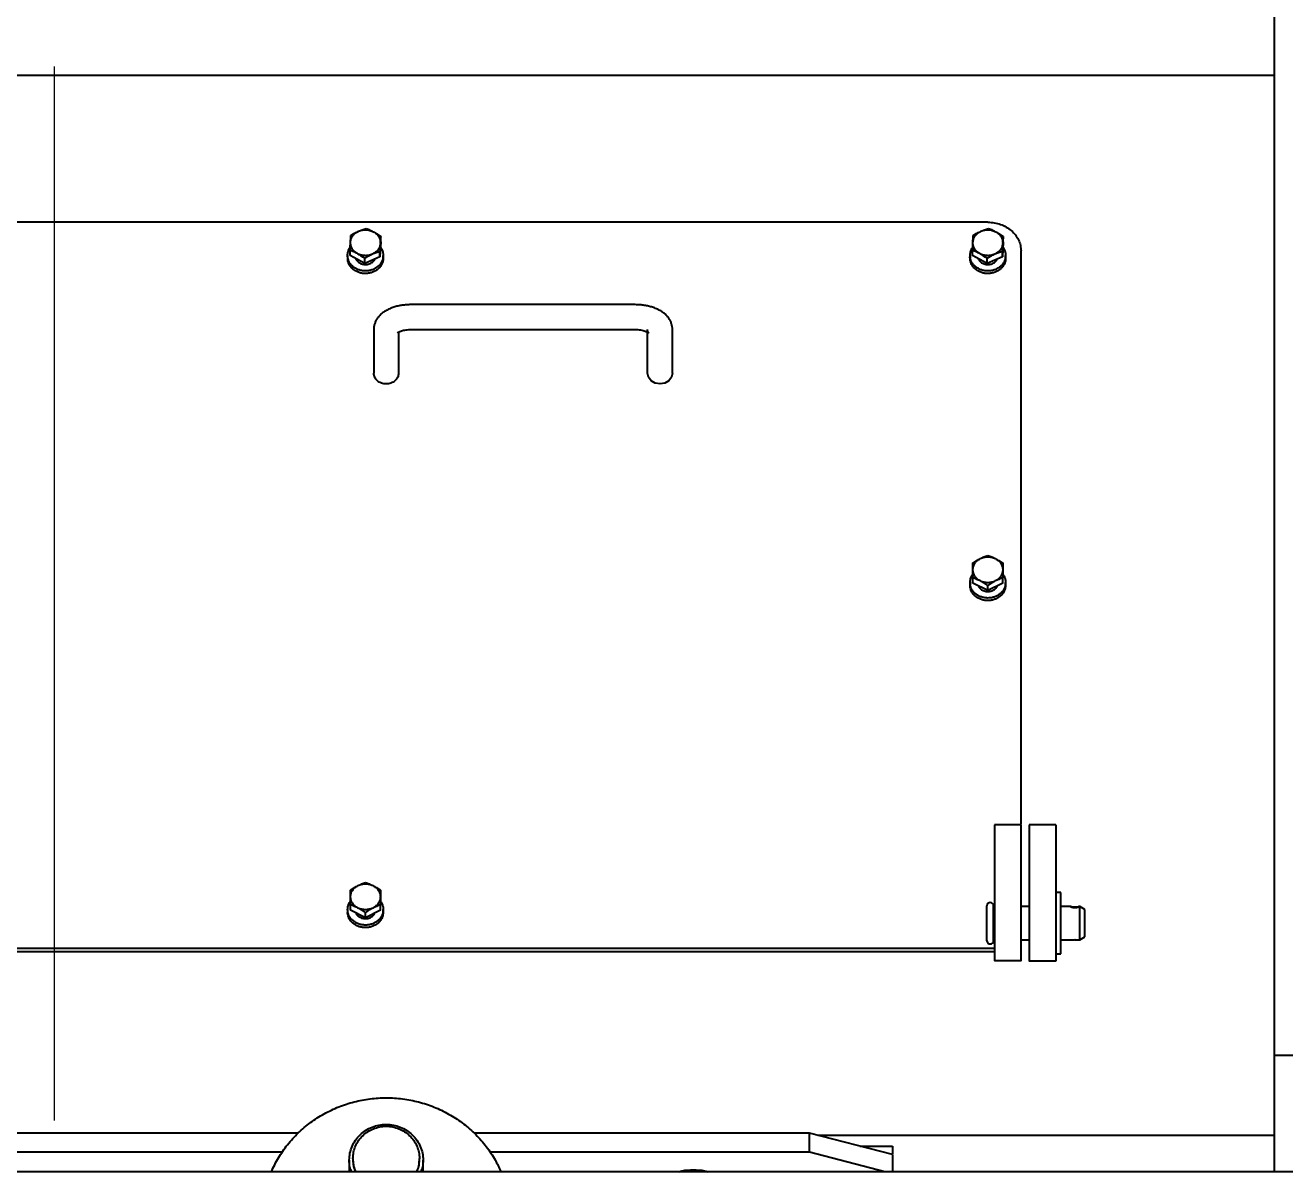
# Model space of a CAD drawing. Header units: millimetres. Extents: x 1293 to 41893, y 1011 to 26911.
# Drawn here: x 24509 to 25014, y 7086 to 7546 of the extents above; entities that cross this region are included whole.
import ezdxf

# ---------------------------------------------------------------- set-up
doc = ezdxf.new("R2010")
doc.units = ezdxf.units.MM
doc.header["$LTSCALE"] = 50
doc.linetypes.add('CENTERX2', pattern=[20.32, 12.7, -2.54, 2.54, -2.54])
doc.layers.add('CAPA_1', color=7, linetype='Continuous')
doc.layers.add('MAQUINAS', color=11, linetype='Continuous')
doc.styles.add('SLDTEXTSTYLE0', font='TXT', dxfattribs={"width": 0.75})
doc.dimstyles.new('SLDDIMSTYLE0', dxfattribs={"dimtxt": 100, "dimasz": 100, "dimexe": 0, "dimexo": 0.0625, "dimgap": 25, "dimtad": 2, "dimdec": 0, "dimlfac": 1.5, "dimrnd": 1e-09, "dimzin": 12, "dimdsep": 46, "dimtxsty": 'SLDTEXTSTYLE0', "dimsah": 1, "dimcen": 0.09, "dimadec": 0, "dimazin": 3, "dimtfac": 1, "dimtdec": 0, "dimtofl": 0, "dimtmove": 0, "dimatfit": 3, "dimfxl": 1, "dimfrac": 2, "dimtolj": 1, "dimtzin": 12, "dimarcsym": 0})

# ---------------------------------------------------------------- blocks, each defined once
blk = doc.blocks.new('_D_28')
at = {"layer": 'CAPA_1', "transparency": 16777216}
for p, q in [((23097.89, 7144.96), (23097.89, 9212.28)), ((25942.46, 7144.96), (25942.46, 9212.28)), ((25942.46, 9162.28), (23097.89, 9162.28))]:
    blk.add_line(p, q, dxfattribs=at)
for points in [[(23097.89, 9162.28), (23197.89, 9146.89), (23197.89, 9177.66)], [(25942.46, 9162.28), (25842.46, 9177.66), (25842.46, 9146.89)]]:
    blk.add_solid(points, dxfattribs=at)
at = {"layer": 'CAPA_1', "transparency": 16777216, "insert": (24372.4, 9291.18), "char_height": 100, "attachment_point": 1, "style": 'SLDTEXTSTYLE0'}
blk.add_mtext('4267', dxfattribs=at)

msp = doc.modelspace()

# ---------------------------------------------------------------- linework, layer by layer
at = {"color": 7, "linetype": 'Continuous', "lineweight": 25}
msp.add_line((25269.3106964, 7085.7262403), (23771.0440298, 7085.7262403), dxfattribs=at)
at = {"layer": 'CAPA_1', "linetype": 'CENTERX2', "lineweight": 18, "ltscale": 0.666667}
msp.add_line((24520.1760298, 8884.2682552), (24520.1760298, 4783.8029069), dxfattribs=at)
at = {"layer": 'MAQUINAS', "linetype": 'Continuous', "lineweight": 25}
for p, q in [((25010.1760298, 7525.9854489), (24030.1760298, 7525.9854489)), ((25010.1760298, 7497.6202402), (25010.1760298, 7085.7262403)), ((24895.1760298, 7467.1085467), (24145.1760298, 7467.1085467)), ((24651.3197104, 7459.2414924), (24651.0212058, 7453.247064)), ((24651.3197104, 7459.2414924), (24651.3197104, 7461.3602099)), ((24901.3222419, 7459.2372824), (24901.0182616, 7453.2430604)), ((24901.3222419, 7459.2372824), (24901.3222419, 7461.3559999)), ((24638.0193631, 7453.7081233), (24638.0193631, 7452.6747957)), ((24639.0323491, 7453.6948209), (24639.0323491, 7455.8135383)), ((24644.8775252, 7450.4737283), (24639.0323491, 7453.6948209)), ((24651.0212058, 7453.247064), (24644.8775252, 7450.4737283)), ((24651.0212058, 7453.247064), (24651.0212058, 7455.3657815)), ((24652.3326964, 7452.6747957), (24652.3326964, 7453.7081233)), ((24888.0193631, 7453.7081233), (24888.0193631, 7452.6747957)), ((24889.0298177, 7453.6990308), (24889.0298177, 7455.8177483)), ((24894.8720495, 7450.4739347), (24889.0298177, 7453.6990308)), ((24901.0182616, 7453.2430604), (24894.8720495, 7450.4739347)), ((24901.0182616, 7453.2430604), (24901.0182616, 7455.3617779)), ((24902.3326964, 7452.6747957), (24902.3326964, 7453.7081233)), ((24908.5093631, 7225.3013489), (24908.5093631, 7455.5615413)), ((24644.8775252, 7450.4737283), (24644.8775252, 7452.5924457)), ((24894.8720495, 7450.4739347), (24894.8720495, 7452.5926521)), ((24753.5093631, 7433.9867684), (24663.5093631, 7433.9867684)), ((24648.5093631, 7423.9867684), (24648.5093631, 7406.4867684)), ((24658.5093631, 7422.9572777), (24658.5093631, 7406.4867684)), ((24663.5093631, 7423.9867684), (24753.5093631, 7423.9867684)), ((24758.5093631, 7406.4867684), (24758.5093631, 7422.9582237)), ((24768.5093631, 7406.4867684), (24768.5093631, 7423.9867684)), ((24888.0193631, 7322.360937), (24888.0193631, 7321.3276094)), ((24889.1760298, 7322.1209704), (24889.1760298, 7324.2396879)), ((24895.1760298, 7319.1209704), (24889.1760298, 7322.1209704)), ((24901.1760298, 7322.1209704), (24895.1760298, 7319.1209704)), ((24895.1760298, 7319.1209704), (24895.1760298, 7321.2396879)), ((24901.1760298, 7322.1209704), (24901.1760298, 7324.2396879)), ((24902.3326964, 7321.3276094), (24902.3326964, 7322.360937)), ((24897.8426964, 7225.0680156), (24897.8426964, 7198.5200343)), ((24908.5093631, 7225.0680156), (24897.8426964, 7225.0680156)), ((24908.5093631, 7198.5200343), (24908.5093631, 7225.0680156)), ((24911.8426964, 7225.0680156), (24911.8426964, 7198.6406715)), ((24922.5093631, 7225.0680156), (24911.8426964, 7225.0680156)), ((24922.5093631, 7225.0680156), (24922.5093631, 7198.6406715)), ((24924.5093631, 7197.8799941), (24922.5093631, 7197.8799941)), ((24924.5093631, 7173.2133274), (24924.5093631, 7197.8799941)), ((24638.0193631, 7191.0137508), (24638.0193631, 7189.9804232)), ((24639.1760298, 7190.7737841), (24639.1760298, 7192.8925016)), ((24645.1760298, 7187.7737841), (24639.1760298, 7190.7737841)), ((24651.1760298, 7190.7737841), (24645.1760298, 7187.7737841)), ((24645.1760298, 7187.7737841), (24645.1760298, 7189.8925016)), ((24651.1760298, 7190.7737841), (24651.1760298, 7192.8925016)), ((24652.3326964, 7189.9804232), (24652.3326964, 7191.0137508)), ((24894.8426964, 7178.5466607), (24894.8426964, 7192.5466607)), ((24897.5093631, 7178.5466607), (24897.5093631, 7192.5466607)), ((24911.8426964, 7192.2133274), (24908.5093631, 7192.2133274)), ((24928.6591231, 7192.2133274), (24924.5093631, 7192.2133274)), ((24932.1760298, 7192.2133274), (24931.6929365, 7192.2133274)), ((24934.1760298, 7191.0586269), (24932.1760298, 7192.2133274)), ((24932.1760298, 7178.8799941), (24932.1760298, 7192.2133274)), ((24934.1760298, 7180.0346946), (24934.1760298, 7191.0586269)), ((24932.1760298, 7178.8799941), (24934.1760298, 7180.0346946)), ((24142.5093631, 7175.5466607), (24897.8426964, 7175.5466607)), ((24908.5093631, 7178.8799941), (24911.8426964, 7178.8799941)), ((24924.5093631, 7178.8799941), (24928.6591231, 7178.8799941)), ((24931.6929365, 7178.8799941), (24932.1760298, 7178.8799941)), ((24142.5093631, 7174.2133274), (24897.8426964, 7174.2133274)), ((24897.8426964, 7170.5466607), (24908.5093631, 7170.5466607)), ((24911.8426964, 7170.4269995), (24922.5093631, 7170.4269995)), ((24922.5093631, 7173.2133274), (24924.5093631, 7173.2133274)), ((25010.1760298, 7132.5102403), (25020.8426964, 7132.5102403)), ((24618.2346715, 7101.2956496), (24422.1556829, 7101.2956496)), ((24823.5093631, 7101.2956496), (24688.7748686, 7101.2956496)), ((24823.5093631, 7093.5682431), (24823.5093631, 7101.2956496)), ((24856.8426964, 7092.6683481), (24823.5093631, 7101.2956496)), ((24826.8332649, 7100.4353606), (25010.1760298, 7100.4353606)), ((24611.7703688, 7093.5682431), (24428.5601062, 7093.5682431)), ((24823.5093631, 7093.5682431), (24695.2294882, 7093.5682431)), ((24853.8085354, 7085.7262403), (24823.5093631, 7093.5682431)), ((24843.7008208, 7096.0697158), (24856.8426964, 7096.0697158)), ((24856.8426964, 7096.0697158), (24856.8426964, 7092.9016815)), ((24638.6760298, 7090.4270287), (24638.6760298, 7085.7262403)), ((24640.1760298, 7091.1172128), (24640.1760298, 7090.4270287)), ((24666.8426964, 7090.4270287), (24666.8426964, 7091.1172128)), ((24668.3426964, 7085.7262403), (24668.3426964, 7090.4270287)), ((24856.8426964, 7092.6683481), (24856.8426964, 7085.7262403)), ((24607.4113914, 7085.7262403), (24607.6733611, 7086.4291408))]:
    msp.add_line(p, q, dxfattribs=at)
at = {"layer": 'MAQUINAS', "linetype": 'Continuous', "lineweight": 25, "flags": 128}
msp.add_lwpolyline([(24768.5093631, 7406.4867684), (24768.1287608, 7404.8297006), (24767.044897, 7403.4249062), (24765.4227803, 7402.4862527), (24763.5093631, 7402.1566414), (24761.5959459, 7402.4862527), (24759.9738292, 7403.4249062), (24758.8899654, 7404.8297006), (24758.5093631, 7406.4867684)], dxfattribs=at)
at = {"layer": 'MAQUINAS', "linetype": 'Continuous', "lineweight": 25}
for centre, radius, start, end in [((24896.1760298, 7192.5466607), 1.3333333, 0, 180), ((24897.8426964, 7192.5466607), 0.3333333, 180, 270), ((24896.1760298, 7178.5466607), 1.3333333, 180, 0), ((24897.8426964, 7178.5466607), 0.3333333, 90, 180)]:
    msp.add_arc(centre, radius, start, end, dxfattribs=at)
for points in [[(25010.1760298, 7620.848392), (25010.1760298, 7618.3579913), (25010.1760298, 7613.3771897), (25010.1760298, 7605.2074931), (25010.1760298, 7596.5462417), (25010.1760298, 7587.3590808), (25010.1760298, 7577.677602), (25010.1760298, 7567.516914), (25010.1760298, 7556.8979096), (25010.1760298, 7545.8404072), (25010.1760298, 7534.3680874), (25010.1760298, 7522.4953656), (25010.1760298, 7510.2747125), (25010.1760298, 7501.8383976), (25010.1760298, 7497.6202402)], [(24639.1816014, 7459.0787017), (24639.2437333, 7459.5305486), (24639.367997, 7460.4342424), (24640.0629979, 7461.6724543), (24641.0637642, 7462.7421684), (24641.9563841, 7463.2224453), (24642.402694, 7463.4625838)], [(24642.402694, 7463.4625838), (24642.8856068, 7463.6419083), (24643.8514325, 7464.0005574), (24645.4371448, 7464.0984127), (24647.0072421, 7463.882695), (24647.9338289, 7463.4533686), (24648.3971224, 7463.2387053)], [(24648.3971224, 7463.2387053), (24648.8179033, 7462.966183), (24649.6594652, 7462.4211383), (24650.5501767, 7461.2807817), (24651.1195076, 7459.9953499), (24651.1534746, 7459.0857465), (24651.1704581, 7458.6309449)], [(24889.1818078, 7459.0828085), (24889.2443524, 7459.5346127), (24889.3694416, 7460.438221), (24890.0655733, 7461.6759564), (24891.0673165, 7462.7449845), (24891.9603748, 7463.2246497), (24892.406904, 7463.4644824)], [(24892.406904, 7463.4644824), (24892.8899805, 7463.643476), (24893.8561334, 7464.0014633), (24895.4419346, 7464.0982322), (24897.0118344, 7463.8814388), (24897.9380288, 7463.4514777), (24898.4011259, 7463.2364972)], [(24895.1760298, 7467.1085467), (24896.0486898, 7467.0655721), (24897.7940098, 7466.9796228), (24900.3113352, 7466.2930074), (24902.6315024, 7465.2258472), (24904.6644524, 7463.7787564), (24906.3354089, 7462.01817), (24907.5676594, 7460.0088463), (24908.3604946, 7457.8287786), (24908.4597403, 7456.3172871), (24908.5093631, 7455.5615413)], [(24898.4011259, 7463.2364972), (24898.8216578, 7462.9636866), (24899.6627216, 7462.4180655), (24900.5523911, 7461.2770991), (24901.1205476, 7459.9912776), (24901.1536837, 7459.0816513), (24901.1702517, 7458.6268381)], [(24641.9549372, 7454.4709412), (24641.5341562, 7454.7434636), (24640.6925943, 7455.2885083), (24639.8018829, 7456.4288649), (24639.2325519, 7457.7142967), (24639.1985849, 7458.6239), (24639.1816014, 7459.0787017)], [(24651.1704581, 7458.6309449), (24651.1083262, 7458.179098), (24650.9840625, 7457.2754042), (24650.2890616, 7456.0371923), (24649.2882953, 7454.9674782), (24648.3956755, 7454.4872013), (24647.9493655, 7454.2470628)], [(24891.9509336, 7454.4731494), (24891.5304017, 7454.74596), (24890.6893379, 7455.2915811), (24889.7996685, 7456.4325475), (24889.2315119, 7457.718369), (24889.1983758, 7458.6279953), (24889.1818078, 7459.0828085)], [(24901.1702517, 7458.6268381), (24901.1077071, 7458.1750339), (24900.9826179, 7457.2714255), (24900.2864862, 7456.0336902), (24899.284743, 7454.9646621), (24898.3916847, 7454.4849968), (24897.9451556, 7454.2451642)], [(24647.9493655, 7454.2470628), (24647.4664527, 7454.0677383), (24646.500627, 7453.7090892), (24644.9149147, 7453.6112339), (24643.3448174, 7453.8269516), (24642.4182306, 7454.256278), (24641.9549372, 7454.4709412)], [(24897.9451556, 7454.2451642), (24897.4620791, 7454.0661706), (24896.4959261, 7453.7081833), (24894.9101249, 7453.6114144), (24893.3402252, 7453.8282077), (24892.4140308, 7454.2581689), (24891.9509336, 7454.4731494)], [(24658.5093631, 7406.4867684), (24658.4342052, 7405.9200324), (24658.2838895, 7404.7865603), (24657.1276434, 7403.3451935), (24655.4749188, 7402.382103), (24653.5093631, 7402.0439106), (24651.5438074, 7402.382103), (24649.8910828, 7403.3451935), (24648.7348367, 7404.7865603), (24648.584521, 7405.9200324), (24648.5093631, 7406.4867684)], [(24889.1760298, 7327.507637), (24889.2156242, 7327.9613827), (24889.2948131, 7328.868874), (24889.9275666, 7330.1318686), (24890.8741845, 7331.2379311), (24891.7420814, 7331.7510684), (24892.1760298, 7332.007637)], [(24892.1760298, 7332.007637), (24892.6495726, 7332.204814), (24893.5966584, 7332.599168), (24895.1760298, 7332.7561002), (24896.7554012, 7332.599168), (24897.7024869, 7332.204814), (24898.1760298, 7332.007637)], [(24898.1760298, 7332.007637), (24898.6099782, 7331.7510684), (24899.477875, 7331.2379311), (24900.4244929, 7330.1318686), (24901.0572464, 7328.868874), (24901.1364353, 7327.9613827), (24901.1760298, 7327.507637)], [(24892.1760298, 7323.007637), (24891.7420814, 7323.2642057), (24890.8741845, 7323.777343), (24889.9275666, 7324.8834055), (24889.2948131, 7326.1464001), (24889.2156242, 7327.0538914), (24889.1760298, 7327.507637)], [(24901.1760298, 7327.507637), (24901.1364353, 7327.0538914), (24901.0572464, 7326.1464001), (24900.4244929, 7324.8834055), (24899.477875, 7323.777343), (24898.6099782, 7323.2642057), (24898.1760298, 7323.007637)], [(24898.1760298, 7323.007637), (24897.7024869, 7322.8104601), (24896.7554012, 7322.4161061), (24895.1760298, 7322.2591739), (24893.5966584, 7322.4161061), (24892.6495726, 7322.8104601), (24892.1760298, 7323.007637)], [(24639.1760298, 7196.1604508), (24639.2156242, 7196.6141964), (24639.2948131, 7197.5216877), (24639.9275666, 7198.7846824), (24640.8741845, 7199.8907448), (24641.7420814, 7200.4038822), (24642.1760298, 7200.6604508)], [(24642.1760298, 7200.6604508), (24642.6495726, 7200.8576278), (24643.5966584, 7201.2519818), (24645.1760298, 7201.408914), (24646.7554012, 7201.2519818), (24647.7024869, 7200.8576278), (24648.1760298, 7200.6604508)], [(24648.1760298, 7200.6604508), (24648.6099782, 7200.4038822), (24649.477875, 7199.8907448), (24650.4244929, 7198.7846824), (24651.0572464, 7197.5216877), (24651.1364353, 7196.6141964), (24651.1760298, 7196.1604508)], [(24642.1760298, 7191.6604508), (24641.7420814, 7191.9170195), (24640.8741845, 7192.4301568), (24639.9275666, 7193.5362192), (24639.2948131, 7194.7992139), (24639.2156242, 7195.7067052), (24639.1760298, 7196.1604508)], [(24651.1760298, 7196.1604508), (24651.1364353, 7195.7067052), (24651.0572464, 7194.7992139), (24650.4244929, 7193.5362192), (24649.477875, 7192.4301568), (24648.6099782, 7191.9170195), (24648.1760298, 7191.6604508)], [(24648.1760298, 7191.6604508), (24647.7024869, 7191.4632738), (24646.7554012, 7191.0689199), (24645.1760298, 7190.9119876), (24643.5966584, 7191.0689199), (24642.6495726, 7191.4632738), (24642.1760298, 7191.6604508)]]:
    msp.add_open_spline(points, degree=3, dxfattribs=at)
for points, knots in [([(24639.3308537, 7461.8079667), (24639.8585067, 7462.1248997), (24640.8660799, 7462.7300951), (24641.9069257, 7463.226256), (24642.402694, 7463.4625838)], [0, 0, 0, 0, 0.52368707497, 1, 1, 1, 1]), ([(24642.402694, 7463.4625838), (24642.8984623, 7463.6738482), (24643.9393081, 7464.1173895), (24644.9468813, 7464.4218568), (24645.4745343, 7464.5813024)], [0, 0, 0, 0, 0.476312925, 1, 1, 1, 1]), ([(24645.4745343, 7464.5813024), (24645.9765502, 7464.383401), (24646.9351681, 7464.0055009), (24647.9254421, 7463.4861018), (24648.3971224, 7463.2387053)], [0, 0, 0, 0, 0.523687075, 1, 1, 1, 1]), ([(24648.3971224, 7463.2387053), (24648.8688027, 7462.9662455), (24649.8590766, 7462.3942269), (24650.8176946, 7461.7155987), (24651.3197104, 7461.3602099)], [0, 0, 0, 0, 0.476312925, 1, 1, 1, 1]), ([(24889.3337979, 7461.8119703), (24889.8616684, 7462.1285417), (24890.8696567, 7462.7330467), (24891.9109314, 7463.2284943), (24892.406904, 7463.4644824)], [0, 0, 0, 0, 0.523687075, 1, 1, 1, 1]), ([(24892.406904, 7463.4644824), (24892.9028766, 7463.6754071), (24893.9441512, 7464.1182352), (24894.9521396, 7464.422012), (24895.48001, 7464.5810961)], [0, 0, 0, 0, 0.476312925, 1, 1, 1, 1]), ([(24895.48001, 7464.5810961), (24895.981773, 7464.3828508), (24896.9399081, 7464.0042941), (24897.9296832, 7463.4842167), (24898.4011259, 7463.2364972)], [0, 0, 0, 0, 0.523687075, 1, 1, 1, 1]), ([(24898.4011259, 7463.2364972), (24898.8725686, 7462.9637143), (24899.8623438, 7462.3910174), (24900.8204789, 7461.7117326), (24901.3222419, 7461.3559999)], [0, 0, 0, 0, 0.47631292503, 1, 1, 1, 1]), ([(24639.0323491, 7455.8135383), (24639.0579863, 7456.4071165), (24639.1069416, 7457.5405761), (24639.1575134, 7458.5824457), (24639.1816014, 7459.0787017)], [0, 0, 0, 0, 0.523687075, 1, 1, 1, 1]), ([(24639.1816014, 7459.0787017), (24639.2056894, 7459.5498943), (24639.2562613, 7460.5391445), (24639.3052165, 7461.371876), (24639.3308537, 7461.8079667)], [0, 0, 0, 0, 0.476312925, 1, 1, 1, 1]), ([(24651.1704581, 7458.6309449), (24651.1463701, 7458.1346889), (24651.0957983, 7457.0928192), (24651.046843, 7455.9593596), (24651.0212058, 7455.3657815)], [0, 0, 0, 0, 0.47631292503, 1, 1, 1, 1]), ([(24651.3197104, 7461.3602099), (24651.2940732, 7460.9241191), (24651.245118, 7460.0913876), (24651.1945461, 7459.1021375), (24651.1704581, 7458.6309449)], [0, 0, 0, 0, 0.523687075, 1, 1, 1, 1]), ([(24889.0298177, 7455.8177483), (24889.0559252, 7456.4113087), (24889.1057784, 7457.5447345), (24889.1572779, 7458.5865692), (24889.1818078, 7459.0828085)], [0, 0, 0, 0, 0.523687075, 1, 1, 1, 1]), ([(24889.1818078, 7459.0828085), (24889.2063377, 7459.5539844), (24889.2578372, 7460.5431996), (24889.3076904, 7461.3758973), (24889.3337979, 7461.8119703)], [0, 0, 0, 0, 0.476312925, 1, 1, 1, 1]), ([(24901.1702517, 7458.6268381), (24901.1457218, 7458.1305988), (24901.0942223, 7457.0887641), (24901.0443691, 7455.9553383), (24901.0182616, 7455.3617779)], [0, 0, 0, 0, 0.476312925, 1, 1, 1, 1]), ([(24901.3222419, 7461.3559999), (24901.2961344, 7460.9199269), (24901.2462811, 7460.0872292), (24901.1947816, 7459.0980141), (24901.1702517, 7458.6268381)], [0, 0, 0, 0, 0.523687075, 1, 1, 1, 1]), ([(24651.2089787, 7457.0178307), (24651.41337, 7456.7163026), (24651.8524004, 7456.0686231), (24652.2282934, 7454.9545073), (24652.3785369, 7453.7553474), (24652.2525342, 7452.551265), (24651.8625383, 7451.3914438), (24651.2211699, 7450.3183421), (24650.3530398, 7449.3725204), (24649.2905844, 7448.5893989), (24648.0737169, 7447.9983889), (24646.7480962, 7447.6216657), (24645.363476, 7447.4733692), (24643.9718205, 7447.5590648), (24642.6253601, 7447.875536), (24641.3746246, 7448.4109072), (24640.2665659, 7449.145079), (24639.3427271, 7450.0505233), (24638.6379393, 7451.0931633), (24638.1780597, 7452.2342237), (24637.9825629, 7453.4295538), (24638.050519, 7454.6392435), (24638.4102303, 7455.7994146), (24638.7701428, 7456.5814906), (24639.064182, 7456.9235832), (24639.082182, 7456.9445248)], [0, 0, 0, 0, 0.0397098875, 0.085296435, 0.1308829825, 0.17646953, 0.2220560776, 0.2676426251, 0.3132291726, 0.3588157201, 0.4044022676, 0.4499888152, 0.4955753627, 0.5411619102, 0.5867484577, 0.6323350052, 0.6779215527, 0.7235081003, 0.7690946478, 0.8146811953, 0.8602677428, 0.9058542903, 0.9514408379, 0.9970273854, 1, 1, 1, 1]), ([(24652.1956735, 7453.7264208), (24652.2454921, 7453.4973576), (24652.3810418, 7452.8741082), (24652.3041634, 7451.8309273), (24651.9921545, 7450.656552), (24651.4123018, 7449.5562001), (24650.6016143, 7448.5733559), (24649.5864332, 7447.744321), (24648.4059543, 7447.1003674), (24647.1041898, 7446.6656216), (24645.7300738, 7446.4564116), (24644.3351645, 7446.4805861), (24642.9717957, 7446.7372389), (24641.6912282, 7447.216737), (24640.5411766, 7447.9010844), (24639.5661004, 7448.7645957), (24638.7977579, 7449.7748652), (24638.2830407, 7450.8939642), (24638.0262048, 7451.8792314), (24638.0463601, 7452.4774141), (24638.0530093, 7452.6747523)], [0, 0, 0, 0, 0.0340356144, 0.0926062222, 0.1511768299, 0.2097474377, 0.2683180454, 0.3268886532, 0.3854592609, 0.4440298687, 0.5026004764, 0.5611710841, 0.6197416919, 0.6783122996, 0.7368829074, 0.7954535151, 0.8540241229, 0.9125947306, 0.9711653384, 1, 1, 1, 1]), ([(24641.9549372, 7454.4709412), (24641.4832569, 7454.7183377), (24640.4929829, 7455.2377368), (24639.534365, 7455.6156369), (24639.0323491, 7455.8135383)], [0, 0, 0, 0, 0.476312925, 1, 1, 1, 1]), ([(24644.8775252, 7452.5924457), (24644.3755094, 7452.9478346), (24643.4168914, 7453.6264628), (24642.4266175, 7454.1984814), (24641.9549372, 7454.4709412)], [0, 0, 0, 0, 0.523687075, 1, 1, 1, 1]), ([(24647.9493655, 7454.2470628), (24647.4535972, 7454.010735), (24646.4127514, 7453.5145742), (24645.4051782, 7452.9093788), (24644.8775252, 7452.5924457)], [0, 0, 0, 0, 0.47631292503, 1, 1, 1, 1]), ([(24651.0212058, 7455.3657815), (24650.4935528, 7455.2063359), (24649.4859796, 7454.9018686), (24648.4451338, 7454.4583273), (24647.9493655, 7454.2470628)], [0, 0, 0, 0, 0.523687075, 1, 1, 1, 1]), ([(24902.3267662, 7452.6752489), (24902.3055425, 7452.2928091), (24902.2620652, 7451.5093716), (24901.8628841, 7450.3668522), (24901.2280541, 7449.2929147), (24900.3603021, 7448.3459411), (24899.2995254, 7447.561426), (24898.0835727, 7446.9688261), (24896.7586066, 7446.590379), (24895.3742149, 7446.4402894), (24893.9823904, 7446.5241905), (24892.6353727, 7446.8389313), (24891.3836733, 7447.3727079), (24890.2744448, 7448.1054533), (24889.348664, 7449.0097919), (24888.6435193, 7450.0513147), (24888.1763606, 7451.1926771), (24887.9987396, 7452.384529), (24887.9928561, 7453.2428172), (24888.1212249, 7453.6720369), (24888.1336573, 7453.7136065)], [0, 0, 0, 0, 0.0559007617, 0.1145141266, 0.1731274915, 0.2317408564, 0.2903542213, 0.3489675862, 0.407580951, 0.4661943159, 0.5248076808, 0.5834210457, 0.6420344106, 0.7006477755, 0.7592611404, 0.8178745053, 0.8764878701, 0.935101235, 0.9937145999, 1, 1, 1, 1]), ([(24901.2096609, 7457.0172857), (24901.2449217, 7456.9768537), (24901.5588768, 7456.6168548), (24901.9371642, 7455.8154006), (24902.2983239, 7454.6548978), (24902.3704148, 7453.4456686), (24902.1783308, 7452.2498247), (24901.7218857, 7451.1077638), (24901.0201916, 7450.063549), (24900.0990522, 7449.1560481), (24898.9931805, 7448.4194061), (24897.7440419, 7447.8812462), (24896.3985274, 7447.561772), (24895.0071315, 7447.4729717), (24893.6220747, 7447.6181784), (24892.2953376, 7447.9919428), (24891.0767163, 7448.5802357), (24890.0119336, 7449.3609847), (24889.1409976, 7450.3048644), (24888.4964208, 7451.3765389), (24888.1030438, 7452.5354588), (24887.9732062, 7453.7393578), (24888.1208277, 7454.9384695), (24888.4793578, 7456.0225157), (24888.8956404, 7456.6429853), (24889.079118, 7456.9164588)], [0, 0, 0, 0, 0.0057733633, 0.0514049632, 0.097036563, 0.1426681628, 0.1882997627, 0.2339313625, 0.2795629624, 0.3251945622, 0.3708261621, 0.4164577619, 0.4620893618, 0.5077209616, 0.5533525614, 0.5989841613, 0.6446157611, 0.690247361, 0.7358789608, 0.7815105607, 0.8271421605, 0.8727737603, 0.9184053602, 0.96403696, 1, 1, 1, 1]), ([(24891.9509336, 7454.4731494), (24891.4794909, 7454.720869), (24890.4897157, 7455.2409463), (24889.5315806, 7455.619503), (24889.0298177, 7455.8177483)], [0, 0, 0, 0, 0.476312925, 1, 1, 1, 1]), ([(24894.8720495, 7452.5926521), (24894.3702865, 7452.9483848), (24893.4121515, 7453.6276696), (24892.4223763, 7454.2003665), (24891.9509336, 7454.4731494)], [0, 0, 0, 0, 0.523687075, 1, 1, 1, 1]), ([(24897.9451556, 7454.2451642), (24897.449183, 7454.0091761), (24896.4079083, 7453.5137285), (24895.39992, 7452.9092236), (24894.8720495, 7452.5926521)], [0, 0, 0, 0, 0.47631292503, 1, 1, 1, 1]), ([(24901.0182616, 7455.3617779), (24900.4903912, 7455.2026939), (24899.4824028, 7454.898917), (24898.4411281, 7454.456089), (24897.9451556, 7454.2451642)], [0, 0, 0, 0, 0.523687075, 1, 1, 1, 1]), ([(24641.3270928, 7452.4302599), (24641.3376579, 7452.3842704), (24641.4516187, 7451.8882077), (24642.2180429, 7451.1020639), (24643.5229692, 7450.3078886), (24645.1245695, 7450.0260584), (24646.7346288, 7450.2741532), (24648.058071, 7451.0418174), (24648.8404793, 7451.7956705), (24648.9668099, 7452.271801), (24648.9745557, 7452.3009941)], [0, 0, 0, 0, 0.0165678401, 0.1787080808, 0.3408483215, 0.5029885622, 0.665128803, 0.8272690437, 0.9894092844, 1, 1, 1, 1]), ([(24891.2898514, 7452.451421), (24891.5296495, 7452.039871), (24892.0106317, 7451.2143924), (24893.3479537, 7450.3872133), (24894.91037, 7450.0313677), (24896.5352111, 7450.2128516), (24897.9116779, 7450.9179728), (24898.7689098, 7451.7082904), (24898.9333706, 7452.2569806), (24898.9644068, 7452.3605267)], [0, 0, 0, 0, 0.159671521, 0.3202659584, 0.4808603958, 0.6414548332, 0.8020492706, 0.9626437079, 1, 1, 1, 1]), ([(24663.5093631, 7433.9867684), (24663.1920279, 7433.9831289), (24662.2886007, 7433.9727675), (24660.8034223, 7433.8590949), (24659.0799874, 7433.6063869), (24657.3995774, 7433.2235386), (24655.776883, 7432.7060223), (24654.2282837, 7432.0422741), (24652.8405179, 7431.2541475), (24651.6463729, 7430.3664259), (24650.664663, 7429.418921), (24649.8632657, 7428.3977327), (24649.2407184, 7427.3125375), (24648.7871593, 7426.1335521), (24648.5449475, 7425.012858), (24648.5194683, 7424.2781548), (24648.5093631, 7423.9867684)], [0, 0, 0, 0, 0.0431605368, 0.1228744979, 0.2030849947, 0.2842115597, 0.3667386308, 0.4511004513, 0.5374058435, 0.6137164547, 0.6861587356, 0.7548859029, 0.8207379387, 0.8846399636, 0.9542477262, 1, 1, 1, 1]), ([(24768.5093631, 7423.9867684), (24768.4925332, 7424.3666104), (24768.4573863, 7425.1598586), (24768.1674072, 7426.3326474), (24767.6984727, 7427.4744591), (24767.055888, 7428.5402376), (24766.2497671, 7429.5300694), (24765.276251, 7430.4447312), (24764.1297075, 7431.2810252), (24762.810337, 7432.0282552), (24761.3359336, 7432.6696073), (24759.7412522, 7433.1898803), (24758.0655916, 7433.5825402), (24756.3401538, 7433.8450806), (24754.8125443, 7433.970044), (24753.8672003, 7433.9821761), (24753.5093631, 7433.9867684)], [0, 0, 0, 0, 0.0596188932, 0.1245059559, 0.1891232118, 0.2546087435, 0.3221239966, 0.3927975063, 0.4674499287, 0.5460681499, 0.6274325348, 0.7094797321, 0.7908829251, 0.8714328517, 0.9513339992, 1, 1, 1, 1]), ([(24658.1089901, 7422.6946506), (24658.1157489, 7422.7019436), (24658.1301402, 7422.7174721), (24658.3534193, 7422.8812943), (24658.7531986, 7423.0986751), (24659.336394, 7423.3431154), (24660.0879083, 7423.578651), (24660.9882362, 7423.7799061), (24662.0042054, 7423.9232268), (24662.8641681, 7423.9812628), (24663.3705364, 7423.9855838), (24663.5093631, 7423.9867684)], [0, 0, 0, 0, 0.09713881644, 0.20683307062, 0.31886140747, 0.43527922198, 0.55709969468, 0.68407034888, 0.8152406406, 0.94934610228, 1, 1, 1, 1]), ([(24753.5093631, 7423.9867684), (24753.6996763, 7423.9845804), (24754.2621466, 7423.9781137), (24755.182473, 7423.905327), (24756.2121556, 7423.7464526), (24757.1249287, 7423.5259739), (24757.8786265, 7423.2698687), (24758.4412579, 7423.0116901), (24758.7945961, 7422.7947451), (24758.9398084, 7422.6705802), (24758.9027848, 7422.695725), (24758.7491894, 7422.91766), (24758.5585378, 7423.3631104), (24758.5265424, 7423.7688913), (24758.5093631, 7423.9867684)], [0, 0, 0, 0, 0.0462602151, 0.1367219817, 0.2263681415, 0.3142386648, 0.3996056221, 0.4820363974, 0.5617280656, 0.6399654663, 0.7194846424, 0.8028091725, 0.8941217854, 1, 1, 1, 1]), ([(24889.1760298, 7330.2396879), (24889.6913427, 7330.576088), (24890.675352, 7331.2184567), (24891.6918559, 7331.7530184), (24892.1760298, 7332.007637)], [0, 0, 0, 0, 0.523687075, 1, 1, 1, 1]), ([(24892.1760298, 7332.007637), (24892.6602037, 7332.2371923), (24893.6767075, 7332.7191345), (24894.6607168, 7333.0607751), (24895.1760298, 7333.2396879)], [0, 0, 0, 0, 0.476312925, 1, 1, 1, 1]), ([(24895.1760298, 7333.2396879), (24895.6913427, 7333.0607751), (24896.675352, 7332.7191345), (24897.6918559, 7332.2371923), (24898.1760298, 7332.007637)], [0, 0, 0, 0, 0.523687075, 1, 1, 1, 1]), ([(24898.1760298, 7332.007637), (24898.6602037, 7331.7530184), (24899.6767075, 7331.2184567), (24900.6607168, 7330.576088), (24901.1760298, 7330.2396879)], [0, 0, 0, 0, 0.476312925, 1, 1, 1, 1]), ([(24889.1760298, 7327.507637), (24889.1760298, 7327.9792793), (24889.1760298, 7328.9694733), (24889.1760298, 7329.8031186), (24889.1760298, 7330.2396879)], [0, 0, 0, 0, 0.476312925, 1, 1, 1, 1]), ([(24889.1760298, 7324.2396879), (24889.1760298, 7324.8337445), (24889.1760298, 7325.9681179), (24889.1760298, 7327.0109315), (24889.1760298, 7327.507637)], [0, 0, 0, 0, 0.523687075, 1, 1, 1, 1]), ([(24901.1760298, 7330.2396879), (24901.1760298, 7329.8031186), (24901.1760298, 7328.9694733), (24901.1760298, 7327.9792793), (24901.1760298, 7327.507637)], [0, 0, 0, 0, 0.523687075, 1, 1, 1, 1]), ([(24901.1760298, 7327.507637), (24901.1760298, 7327.0109315), (24901.1760298, 7325.9681179), (24901.1760298, 7324.8337445), (24901.1760298, 7324.2396879)], [0, 0, 0, 0, 0.476312925, 1, 1, 1, 1]), ([(24902.332402, 7321.3276342), (24902.3066288, 7320.9276448), (24902.2550256, 7320.1267852), (24901.8401477, 7318.9700358), (24901.1942419, 7317.9009148), (24900.3172679, 7316.9604046), (24899.2487277, 7316.1838017), (24898.0269598, 7315.6002538), (24896.6982928, 7315.2316621), (24895.3124639, 7315.0918605), (24893.9215303, 7315.1860957), (24892.5776454, 7315.5108322), (24891.3314043, 7316.0538771), (24890.229002, 7316.7948677), (24889.3139698, 7317.7059248), (24888.6126024, 7318.7531109), (24888.1812578, 7319.8961689), (24887.9932466, 7320.7729833), (24888.0337473, 7321.2495106), (24888.0402932, 7321.3265287)], [0, 0, 0, 0, 0.0616285672, 0.1233928608, 0.1851571543, 0.2469214478, 0.3086857414, 0.3704500349, 0.4322143285, 0.493978622, 0.5557429156, 0.6175072091, 0.6792715026, 0.7410357962, 0.8028000897, 0.8645643833, 0.9263286768, 0.9880929704, 1, 1, 1, 1]), ([(24901.1760298, 7325.7040117), (24901.2336691, 7325.6374305), (24901.5687911, 7325.2503196), (24901.9596154, 7324.4189177), (24902.3069528, 7323.254484), (24902.3676808, 7322.0451094), (24902.1635908, 7320.8506441), (24901.6958927, 7319.7120416), (24900.9838675, 7318.6730723), (24900.0537746, 7317.7724508), (24898.9406449, 7317.0440522), (24897.6862211, 7316.5151936), (24896.3375909, 7316.2057285), (24894.9453665, 7316.1272699), (24893.5617993, 7316.2827625), (24892.238814, 7316.666371), (24891.0260653, 7317.263697), (24889.9690581, 7318.0523282), (24889.1074994, 7319.0026467), (24888.4735845, 7320.0790623), (24888.0916243, 7321.240895), (24887.9740136, 7322.4455933), (24888.1324072, 7323.6440161), (24888.5185857, 7324.7617044), (24888.965893, 7325.4121335), (24889.1760298, 7325.7176933)], [0, 0, 0, 0, 0.00940186181, 0.05466355465, 0.09992524748, 0.14518694031, 0.19044863315, 0.23571032598, 0.28097201882, 0.32623371165, 0.37149540449, 0.41675709732, 0.46201879015, 0.50728048299, 0.55254217582, 0.59780386866, 0.64306556149, 0.68832725433, 0.73358894716, 0.77885063999, 0.82411233283, 0.86937402566, 0.9146357185, 0.95989741133, 1, 1, 1, 1]), ([(24892.1760298, 7323.007637), (24891.6918559, 7323.2371923), (24890.675352, 7323.7191345), (24889.6913427, 7324.0607751), (24889.1760298, 7324.2396879)], [0, 0, 0, 0, 0.476312925, 1, 1, 1, 1]), ([(24895.1760298, 7321.2396879), (24894.6607168, 7321.576088), (24893.6767075, 7322.2184567), (24892.6602037, 7322.7530184), (24892.1760298, 7323.007637)], [0, 0, 0, 0, 0.52368707497, 1, 1, 1, 1]), ([(24898.1760298, 7323.007637), (24897.6918559, 7322.7530184), (24896.675352, 7322.2184567), (24895.6913427, 7321.576088), (24895.1760298, 7321.2396879)], [0, 0, 0, 0, 0.476312925, 1, 1, 1, 1]), ([(24901.1760298, 7324.2396879), (24900.6607168, 7324.0607751), (24899.6767075, 7323.7191345), (24898.6602037, 7323.2371923), (24898.1760298, 7323.007637)], [0, 0, 0, 0, 0.523687075, 1, 1, 1, 1]), ([(24891.4088829, 7321.008073), (24891.4679122, 7320.8423748), (24891.6838207, 7320.2363088), (24892.6289945, 7319.433334), (24894.0584031, 7318.8032618), (24895.6922782, 7318.7032044), (24897.2223855, 7319.1419339), (24898.4101443, 7319.9463381), (24898.7876171, 7320.6791784), (24898.9474474, 7320.989479)], [0, 0, 0, 0, 0.06157653263, 0.22522544764, 0.38887436266, 0.55252327768, 0.71617219269, 0.87982110771, 1, 1, 1, 1]), ([(24639.1760298, 7198.8925016), (24639.6913427, 7199.2289018), (24640.675352, 7199.8712705), (24641.6918559, 7200.4058322), (24642.1760298, 7200.6604508)], [0, 0, 0, 0, 0.523687075, 1, 1, 1, 1]), ([(24642.1760298, 7200.6604508), (24642.6602037, 7200.8900061), (24643.6767075, 7201.3719482), (24644.6607168, 7201.7135888), (24645.1760298, 7201.8925016)], [0, 0, 0, 0, 0.476312925, 1, 1, 1, 1]), ([(24645.1760298, 7201.8925016), (24645.6913427, 7201.7135888), (24646.675352, 7201.3719482), (24647.6918559, 7200.8900061), (24648.1760298, 7200.6604508)], [0, 0, 0, 0, 0.52368707497, 1, 1, 1, 1]), ([(24648.1760298, 7200.6604508), (24648.6602037, 7200.4058322), (24649.6767075, 7199.8712705), (24650.6607168, 7199.2289018), (24651.1760298, 7198.8925016)], [0, 0, 0, 0, 0.47631292503, 1, 1, 1, 1]), ([(24639.1760298, 7196.1604508), (24639.1760298, 7196.632093), (24639.1760298, 7197.6222871), (24639.1760298, 7198.4559324), (24639.1760298, 7198.8925016)], [0, 0, 0, 0, 0.476312925, 1, 1, 1, 1]), ([(24639.1760298, 7192.8925016), (24639.1760298, 7193.4865583), (24639.1760298, 7194.6209316), (24639.1760298, 7195.6637452), (24639.1760298, 7196.1604508)], [0, 0, 0, 0, 0.523687075, 1, 1, 1, 1]), ([(24651.1760298, 7198.8925016), (24651.1760298, 7198.4559324), (24651.1760298, 7197.6222871), (24651.1760298, 7196.632093), (24651.1760298, 7196.1604508)], [0, 0, 0, 0, 0.523687075, 1, 1, 1, 1]), ([(24651.1760298, 7196.1604508), (24651.1760298, 7195.6637452), (24651.1760298, 7194.6209316), (24651.1760298, 7193.4865583), (24651.1760298, 7192.8925016)], [0, 0, 0, 0, 0.476312925, 1, 1, 1, 1]), ([(24897.8426964, 7198.5200343), (24897.8426964, 7198.0165581), (24897.8426964, 7197.0096056), (24897.8426964, 7194.996122), (24897.8426964, 7192.6958063), (24897.8426964, 7190.1463485), (24897.8426964, 7187.4442557), (24897.8426964, 7184.6776566), (24897.8426964, 7181.940497), (24897.8426964, 7179.3246692), (24897.8426964, 7176.918584), (24897.8426964, 7174.8022349), (24897.8426964, 7173.0506729), (24897.8426964, 7171.7087634), (24897.8426964, 7170.8743716), (24897.8426964, 7170.5054726), (24897.8426964, 7170.5782102), (24897.8426964, 7170.5920061)], [0, 0, 0, 0, 0.0702540181, 0.1405080363, 0.2107620544, 0.2810160726, 0.3512700907, 0.4215241088, 0.491778127, 0.5620321451, 0.6322861633, 0.7025401814, 0.7727941995, 0.8430482177, 0.9133022358, 0.983556254, 1, 1, 1, 1]), ([(24908.5093631, 7170.5920061), (24908.5093631, 7170.5782102), (24908.5093631, 7170.5054726), (24908.5093631, 7170.8743716), (24908.5093631, 7171.7087634), (24908.5093631, 7173.0506729), (24908.5093631, 7174.8022349), (24908.5093631, 7176.918584), (24908.5093631, 7179.3246692), (24908.5093631, 7181.940497), (24908.5093631, 7184.6776566), (24908.5093631, 7187.4442557), (24908.5093631, 7190.1463485), (24908.5093631, 7192.6958063), (24908.5093631, 7194.996122), (24908.5093631, 7197.0096056), (24908.5093631, 7198.0165581), (24908.5093631, 7198.5200343)], [0, 0, 0, 0, 0.016443746, 0.0866977642, 0.1569517823, 0.2272058005, 0.2974598186, 0.3677138367, 0.4379678549, 0.508221873, 0.5784758912, 0.6487299093, 0.7189839274, 0.7892379456, 0.8594919637, 0.9297459819, 1, 1, 1, 1]), ([(24911.8426964, 7198.6406715), (24911.8426964, 7198.1328175), (24911.8426964, 7197.1171093), (24911.8426964, 7195.081865), (24911.8426964, 7192.7549593), (24911.8426964, 7190.1749028), (24911.8426964, 7187.4400856), (24911.8426964, 7184.6403997), (24911.8426964, 7181.8716476), (24911.8426964, 7179.2274947), (24911.8426964, 7176.7980187), (24911.8426964, 7174.6645387), (24911.8426964, 7172.9035847), (24911.8426964, 7171.559499), (24911.8426964, 7170.7354089), (24911.8426964, 7170.3768777), (24911.8426964, 7170.4543286), (24911.8426964, 7170.46678)], [0, 0, 0, 0, 0.0704644057, 0.1409288114, 0.2113932171, 0.2818576228, 0.3523220285, 0.4227864342, 0.4932508399, 0.5637152456, 0.6341796513, 0.704644057, 0.7751084627, 0.8455728684, 0.9160372741, 0.9865016798, 1, 1, 1, 1]), ([(24922.5093631, 7198.6406715), (24922.5093631, 7198.1328175), (24922.5093631, 7197.1171093), (24922.5093631, 7195.081865), (24922.5093631, 7192.7549593), (24922.5093631, 7190.1749028), (24922.5093631, 7187.4400856), (24922.5093631, 7184.6403997), (24922.5093631, 7181.8716476), (24922.5093631, 7179.2274947), (24922.5093631, 7176.7980187), (24922.5093631, 7174.6645387), (24922.5093631, 7172.9035847), (24922.5093631, 7171.559499), (24922.5093631, 7170.7354089), (24922.5093631, 7170.3768777), (24922.5093631, 7170.4543286), (24922.5093631, 7170.46678)], [0, 0, 0, 0, 0.0704644057, 0.1409288114, 0.2113932171, 0.2818576228, 0.3523220285, 0.42278643419, 0.49325083989, 0.56371524559, 0.63417965129, 0.70464405699, 0.77510846269, 0.84557286839, 0.91603727409, 0.98650167979, 1, 1, 1, 1]), ([(24651.1760298, 7194.3668963), (24651.2144111, 7194.3235453), (24651.5341752, 7193.9623771), (24651.9211553, 7193.1598511), (24652.2908732, 7192.0012706), (24652.372279, 7190.792527), (24652.1893122, 7189.5955964), (24651.7416064, 7188.450949), (24651.0479022, 7187.4027363), (24650.1337153, 7186.4899784), (24649.0334944, 7185.7470171), (24647.788494, 7185.2017129), (24646.4454491, 7184.8745374), (24645.054762, 7184.777768), (24643.6686263, 7184.9150369), (24642.3390635, 7185.2811924), (24641.1159744, 7185.8624914), (24640.0452541, 7186.6371223), (24639.1671169, 7187.575996), (24638.5144074, 7188.6439389), (24638.112041, 7189.8006374), (24637.973554, 7191.0035519), (24638.1099839, 7192.2042831), (24638.4913827, 7193.3607164), (24638.949643, 7194.0477752), (24639.1760298, 7194.3871916)], [0, 0, 0, 0, 0.0061684982, 0.051391297, 0.0966140958, 0.1418368946, 0.1870596933, 0.2322824921, 0.2775052909, 0.3227280897, 0.3679508885, 0.4131736872, 0.458396486, 0.5036192848, 0.5488420836, 0.5940648824, 0.6392876812, 0.6845104799, 0.7297332787, 0.7749560775, 0.8201788763, 0.8654016751, 0.9106244738, 0.9558472726, 1, 1, 1, 1]), ([(24652.3227708, 7189.9811244), (24652.3048292, 7189.6122539), (24652.2673793, 7188.842305), (24651.8800715, 7187.7108734), (24651.2538331, 7186.6332777), (24650.3932331, 7185.6813656), (24649.338499, 7184.8907875), (24648.1270921, 7184.2912354), (24646.8050483, 7183.9052059), (24645.4218306, 7183.7471888), (24644.029404, 7183.8231141), (24642.679981, 7184.1301331), (24641.424346, 7184.6567198), (24640.3091182, 7185.3831222), (24639.3780419, 7186.2820344), (24638.6590157, 7187.319879), (24638.2053225, 7188.4571065), (24638.0013228, 7189.3626353), (24638.0381056, 7189.8709833), (24638.0459505, 7189.9794011)], [0, 0, 0, 0, 0.0568037102, 0.1185672237, 0.1803307371, 0.2420942505, 0.3038577639, 0.3656212773, 0.4273847908, 0.4891483042, 0.5509118176, 0.612675331, 0.6744388445, 0.7362023579, 0.7979658713, 0.8597293847, 0.9214928981, 0.9832564116, 1, 1, 1, 1]), ([(24642.1760298, 7191.6604508), (24641.6918559, 7191.8900061), (24640.675352, 7192.3719482), (24639.6913427, 7192.7135888), (24639.1760298, 7192.8925016)], [0, 0, 0, 0, 0.476312925, 1, 1, 1, 1]), ([(24641.3248654, 7189.6993663), (24641.5608578, 7189.3020373), (24642.0416772, 7188.4925049), (24643.3738663, 7187.6827319), (24644.9381484, 7187.3355388), (24646.5626221, 7187.526111), (24647.930273, 7188.2402729), (24648.7712012, 7189.0141381), (24648.9282323, 7189.5398977), (24648.9523891, 7189.6207776)], [0, 0, 0, 0, 0.1568434233, 0.3195583629, 0.4822733025, 0.6449882421, 0.8077031817, 0.9704181213, 1, 1, 1, 1]), ([(24645.1760298, 7189.8925016), (24644.6607168, 7190.2289018), (24643.6767075, 7190.8712705), (24642.6602037, 7191.4058322), (24642.1760298, 7191.6604508)], [0, 0, 0, 0, 0.523687075, 1, 1, 1, 1]), ([(24648.1760298, 7191.6604508), (24647.6918559, 7191.4058322), (24646.675352, 7190.8712705), (24645.6913427, 7190.2289018), (24645.1760298, 7189.8925016)], [0, 0, 0, 0, 0.476312925, 1, 1, 1, 1]), ([(24651.1760298, 7192.8925016), (24650.6607168, 7192.7135888), (24649.6767075, 7192.3719482), (24648.6602037, 7191.8900061), (24648.1760298, 7191.6604508)], [0, 0, 0, 0, 0.523687075, 1, 1, 1, 1]), ([(24928.4493631, 7192.1676618), (24928.455709, 7192.1792103), (24928.4684202, 7192.2023422), (24928.6056745, 7192.2189086), (24928.9227455, 7192.2023295), (24929.4021551, 7192.1657492), (24929.8358013, 7192.1464015), (24930.0627769, 7192.1444578), (24930.1760298, 7192.1434879)], [0, 0, 0, 0, 0.1250456985, 0.2504699273, 0.5000058716, 0.7495473827, 0.8750329828, 1, 1, 1, 1]), ([(24931.9026964, 7192.1676618), (24931.8963505, 7192.1527295), (24931.8836395, 7192.1228196), (24931.7463849, 7192.0379968), (24931.429314, 7191.9096236), (24930.9499037, 7191.7981146), (24930.5162568, 7191.7484622), (24930.1761108, 7191.7357605), (24929.8358722, 7191.7484363), (24929.4022331, 7191.7981095), (24928.9227406, 7191.9096196), (24928.6056877, 7192.0379949), (24928.4684116, 7192.1228171), (24928.4557066, 7192.1527276), (24928.4493631, 7192.1676618)], [0, 0, 0, 0, 0.0625228308, 0.1252347661, 0.2500025383, 0.3747730938, 0.4375163455, 0.4999992179, 0.5624384005, 0.6252266489, 0.7499972044, 0.8747649766, 0.9374705198, 1, 1, 1, 1]), ([(24930.1760298, 7192.1434879), (24930.2892697, 7192.1444581), (24930.5162436, 7192.1464027), (24930.9498961, 7192.1657475), (24931.4293156, 7192.2023299), (24931.7463721, 7192.218908), (24931.883648, 7192.2023431), (24931.8963529, 7192.1792114), (24931.9026964, 7192.1676618)], [0, 0, 0, 0, 0.1249534553, 0.250452062, 0.4999935822, 0.7495295357, 0.8749406588, 1, 1, 1, 1]), ([(24928.6591231, 7178.8839317), (24928.7476677, 7178.8860064), (24928.948009, 7178.8907006), (24929.4051331, 7178.9284851), (24929.8371263, 7178.9462355), (24930.1760298, 7178.9516068), (24930.5149332, 7178.9462355), (24930.9469264, 7178.9284851), (24931.4040505, 7178.8907006), (24931.6043918, 7178.8860064), (24931.6929365, 7178.8839317)], [0, 0, 0, 0, 0.1416626206, 0.3205263425, 0.4115532192, 0.5, 0.5884467808, 0.6794736575, 0.8583373794, 1, 1, 1, 1]), ([(24607.6733611, 7086.4291408), (24608.6206812, 7088.3291029), (24610.5153215, 7092.129027), (24614.3030656, 7097.3127644), (24618.7053324, 7102.0038272), (24623.7181935, 7106.0918944), (24629.236747, 7109.5150713), (24635.171695, 7112.2126286), (24641.4201154, 7114.1389886), (24647.8754634, 7115.2610355), (24654.4271903, 7115.5596135), (24660.9632104, 7115.0295983), (24667.3717219, 7113.6800776), (24673.542932, 7111.5340818), (24679.3717838, 7108.6285519), (24684.7565487, 7105.0123726), (24689.6125388, 7100.7505143), (24693.8288741, 7095.9043419), (24697.2413332, 7090.8877514), (24698.8564667, 7087.3420142), (24699.5924746, 7085.7262403)], [0, 0, 0, 0, 0.0560625966, 0.1121251932, 0.1681877898, 0.2242503864, 0.280312983, 0.3363755796, 0.3924381762, 0.4485007728, 0.5045633694, 0.560625966, 0.6166885626, 0.6727511592, 0.7288137558, 0.7848763524, 0.840938949, 0.8970015456, 0.9530641422, 1, 1, 1, 1]), ([(24638.6760298, 7090.4270287), (24638.7312352, 7091.3647798), (24638.8416459, 7093.2402819), (24639.7236751, 7095.9454234), (24641.0945538, 7098.438496), (24642.9534929, 7100.6236925), (24645.2151498, 7102.4170368), (24647.7963359, 7103.7496119), (24650.5968597, 7104.5702076), (24653.5093653, 7104.847289), (24656.4218577, 7104.5702072), (24659.2224213, 7103.7496134), (24661.8034611, 7102.4170315), (24664.0656635, 7100.6237126), (24665.9225668, 7098.438421), (24667.3010433, 7095.9457033), (24668.1547171, 7093.2392372), (24668.4261569, 7090.4309275), (24668.2190812, 7087.8739379), (24667.682036, 7086.3559682), (24667.4592435, 7085.7262403)], [0, 0, 0, 0, 0.0564685895, 0.112937179, 0.1694057685, 0.2258743581, 0.2823429476, 0.3388115371, 0.3952801266, 0.4517487161, 0.5082173056, 0.5646858951, 0.6211544847, 0.6776230742, 0.7340916637, 0.7905602532, 0.8470288427, 0.9034974322, 0.9599660217, 1, 1, 1, 1]), ([(24640.1760298, 7091.1172128), (24640.2256526, 7091.9601351), (24640.3248982, 7093.6459797), (24641.1177335, 7096.0775676), (24642.3499839, 7098.3185318), (24644.0209404, 7100.2827533), (24646.0538904, 7101.8947482), (24648.3740578, 7103.0925685), (24650.8913824, 7103.8301827), (24653.5093656, 7104.0792444), (24656.127334, 7103.830183), (24658.6447028, 7103.0925673), (24660.9647079, 7101.8947527), (24662.9982628, 7100.2827367), (24664.6669619, 7098.3185938), (24665.9076372, 7096.077336), (24666.6690304, 7093.646844), (24666.9352423, 7091.1139874), (24666.6461792, 7088.6004834), (24666.1699585, 7086.769189), (24665.6596389, 7085.8792673), (24665.5718865, 7085.7262403)], [0, 0, 0, 0, 0.0549219254, 0.1098438508, 0.1647657762, 0.2196877016, 0.274609627, 0.3295315524, 0.3844534778, 0.4393754032, 0.4942973286, 0.549219254, 0.6041411794, 0.6590631048, 0.7139850302, 0.7689069556, 0.823828881, 0.8787508064, 0.9336727318, 0.9885946572, 1, 1, 1, 1]), ([(24639.5594827, 7085.7262403), (24639.332599, 7086.3561594), (24638.7856922, 7087.8745897), (24638.7165111, 7089.4848078), (24638.6760298, 7090.4270287)], [0, 0, 0, 0, 0.4148488396, 1, 1, 1, 1]), ([(24641.4468397, 7085.7262403), (24641.3592409, 7085.8792726), (24640.8498145, 7086.7692255), (24640.3467393, 7088.5995839), (24640.2329329, 7090.2780032), (24640.1760298, 7091.1172128)], [0, 0, 0, 0, 0.0940653085, 0.5470326543, 1, 1, 1, 1]), ([(24640.1760298, 7090.4270287), (24640.2174776, 7089.5810607), (24640.2964654, 7087.9688876), (24640.8543087, 7086.4487191), (24641.1194306, 7085.7262403)], [0, 0, 0, 0, 0.5247376457, 1, 1, 1, 1]), ([(24665.8992956, 7085.7262403), (24666.1644175, 7086.4487191), (24666.7222608, 7087.9688876), (24666.8012486, 7089.5810607), (24666.8426964, 7090.4270287)], [0, 0, 0, 0, 0.4752623543, 1, 1, 1, 1]), ([(24771.0748569, 7085.7262403), (24771.4815639, 7085.8539746), (24773.3378276, 7086.4369708), (24776.8426964, 7086.5803125), (24780.3475653, 7086.4369708), (24782.2038289, 7085.8539746), (24782.610536, 7085.7262403)], [0, 0, 0, 0, 0.1095499116, 0.5, 0.8904500884, 1, 1, 1, 1])]:
    msp.add_open_spline(points, degree=3, knots=knots, dxfattribs=at)

# ---------------------------------------------------------------- dimensions: what is measured, and where the dimension line sits
at = {"layer": 'CAPA_1'}
dim = msp.add_linear_dim(base=(23097.8900298, 9162.2750488), p1=(25942.4620298, 7081.4622403), p2=(23097.8900298, 7081.4622403), dimstyle='SLDDIMSTYLE0', dxfattribs=at)
dim.commit()
dim.dimension.update_dxf_attribs({"geometry": '_D_28', "text_midpoint": (24520.1760298, 9162.2750488), "dimtype": 160})

doc.saveas('drawing.dxf')
